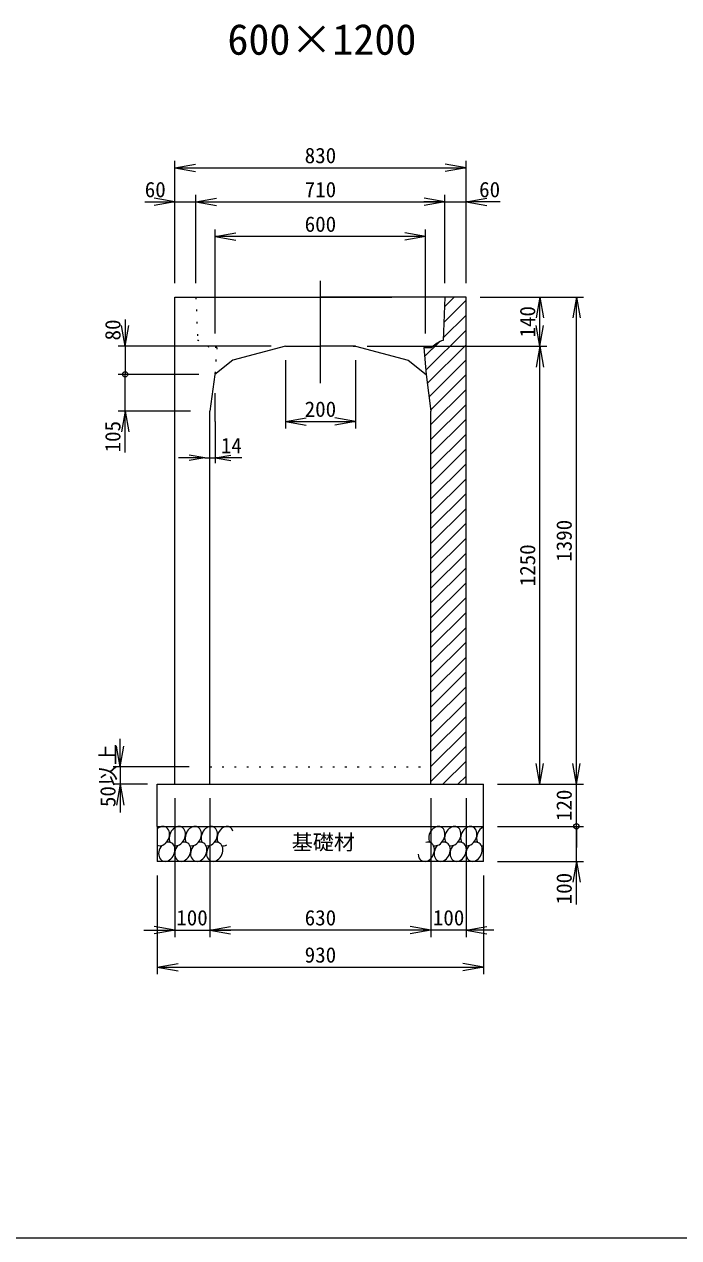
# Model space of a CAD drawing. Units: millimetres, scale not verified. Extents: x 2577 to 21887, y 2787 to 16449.
# Drawn here: x 14614 to 16480, y 2787 to 6250 of the extents above; entities that cross this region are included whole.
import ezdxf
from ezdxf.enums import TextEntityAlignment as Align

# ---------------------------------------------------------------- set-up
doc = ezdxf.new("R2010")
doc.units = ezdxf.units.MM
doc.header["$LTSCALE"] = 20
doc.linetypes.add('DOTTED', pattern=[1.75, 0.25, -1.5])
doc.layers.add('Layer1', color=4, linetype='Continuous', lineweight=18)
doc.styles.add('ＭＳ ゴシック-5.0-0.0', font='')
doc.styles.get('ＭＳ ゴシック-5.0-0.0').set_extended_font_data('ＭＳ ゴシック-5.0-0.0')

msp = doc.modelspace()

# ---------------------------------------------------------------- linework, layer by layer
at = {"layer": 'Layer1'}
for p, q in [((15043.71, 5510.85), (15043.71, 5860.29)), ((15873.71, 5510.85), (15873.71, 5860.29)), ((15043.71, 5840.29), (15102.8, 5850.71)), ((15043.71, 5840.29), (15873.71, 5840.29)), ((15043.71, 5840.29), (15102.8, 5829.87)), ((15873.71, 5840.29), (15814.62, 5850.71)), ((15873.71, 5840.29), (15814.62, 5829.87)), ((15043.71, 5743.05), (14984.62, 5753.47)), ((15043.71, 5510.85), (15043.71, 5763.05)), ((15103.71, 5510.85), (15103.71, 5763.05)), ((15103.71, 5510.85), (15103.71, 5763.05)), ((15103.71, 5743.05), (15162.8, 5753.47)), ((15103.71, 5743.05), (15162.8, 5753.47)), ((15813.71, 5743.05), (15754.62, 5753.47)), ((15813.71, 5743.05), (15754.62, 5753.47)), ((15813.71, 5510.85), (15813.71, 5763.05)), ((15873.71, 5510.85), (15873.71, 5763.05)), ((15873.71, 5743.05), (15932.8, 5753.47)), ((14957.84, 5743.05), (15043.71, 5743.05)), ((15043.71, 5743.05), (14984.62, 5732.63)), ((15043.71, 5743.05), (15103.71, 5743.05)), ((15103.71, 5743.05), (15813.71, 5743.05)), ((15103.71, 5743.05), (15162.8, 5732.63)), ((15103.71, 5743.05), (15162.8, 5732.63)), ((15103.71, 5743.05), (15163.71, 5743.05)), ((15813.71, 5743.05), (15753.71, 5743.05)), ((15813.71, 5743.05), (15754.62, 5732.63)), ((15813.71, 5743.05), (15754.62, 5732.63)), ((15813.71, 5743.05), (15873.71, 5743.05)), ((15873.71, 5743.05), (15932.8, 5732.63)), ((15971.04, 5743.05), (15873.71, 5743.05)), ((15158.71, 5367.85), (15158.71, 5664.41)), ((15158.71, 5644.41), (15217.8, 5654.83)), ((15758.71, 5644.41), (15699.62, 5654.83)), ((15758.71, 5367.85), (15758.71, 5664.41)), ((15758.71, 5644.41), (15158.71, 5644.41)), ((15158.71, 5644.41), (15217.8, 5633.99)), ((15758.71, 5644.41), (15699.62, 5633.99)), ((15458.71, 5225.53), (15458.71, 5518.01)), ((15458.71, 5225.53), (15458.71, 5518.01)), ((15043.71, 5470.85), (15458.71, 5470.85)), ((15043.71, 4080.85), (15043.71, 5470.85)), ((15458.71, 5470.85), (15662.02, 5470.85)), ((15873.71, 5470.85), (15458.71, 5470.85)), ((15813.71, 5470.85), (15808.71, 5347.85)), ((15873.71, 5462.07), (15810.79, 5399.16)), ((15840.06, 5470.85), (15812.59, 5443.38)), ((15873.71, 4080.85), (15873.71, 5470.85)), ((15913.71, 5470.85), (16104.28, 5470.85)), ((15913.71, 5470.85), (16208.34, 5470.85)), ((16084.28, 5470.85), (16073.86, 5411.76)), ((16084.28, 5330.85), (16084.28, 5470.85)), ((16084.28, 5470.85), (16094.7, 5411.76)), ((16188.34, 5470.85), (16177.92, 5411.76)), ((16188.34, 4080.85), (16188.34, 5470.85)), ((16188.34, 5470.85), (16198.76, 5411.76)), ((14901.89, 5407.49), (14901.89, 5330.85)), ((15873.71, 5419.65), (15809, 5354.93)), ((14901.89, 5330.85), (14891.48, 5389.93)), ((14901.89, 5330.85), (14912.31, 5389.93)), ((15873.71, 5377.22), (15758.81, 5262.32)), ((16084.28, 5330.85), (16073.86, 5389.93)), ((16084.28, 5330.85), (16094.7, 5389.93)), ((15797.04, 5342.98), (15755.75, 5301.68)), ((15873.71, 5334.79), (15763.24, 5224.33)), ((15318.71, 5330.85), (14881.89, 5330.85)), ((14901.89, 5330.85), (14901.89, 5250.85)), ((15358.71, 5330.85), (15208.71, 5290.85)), ((15358.71, 5330.85), (15458.71, 5330.85)), ((15558.71, 5330.85), (15458.71, 5330.85)), ((15551.96, 5330.85), (15558.71, 5330.85)), ((15558.71, 5330.85), (15708.71, 5290.85)), ((15591.96, 5330.85), (16104.28, 5330.85)), ((15753.71, 5327.85), (15759.71, 5250.85)), ((15753.71, 5327.85), (15776.47, 5327.85)), ((16084.28, 5330.85), (16073.86, 5271.76)), ((16084.28, 4080.85), (16084.28, 5330.85)), ((16084.28, 5330.85), (16094.7, 5271.76)), ((15208.71, 5290.85), (15157.71, 5250.85)), ((15358.71, 5290.85), (15358.71, 5096.38)), ((15558.71, 5290.85), (15558.71, 5096.38)), ((15708.71, 5290.85), (15759.71, 5250.85)), ((15873.71, 5292.37), (15768.24, 5186.89)), ((15112.41, 5250.85), (14881.89, 5250.85)), ((14901.89, 5145.85), (14901.89, 5250.85)), ((15157.71, 5250.85), (15143.71, 5145.85)), ((15759.71, 5250.85), (15773.71, 5145.85)), ((15873.71, 5249.94), (15773.23, 5149.46)), ((15158.71, 5115.85), (15158.71, 5197.08)), ((15873.71, 5207.51), (15773.71, 5107.51)), ((15873.71, 5165.09), (15773.71, 5065.09)), ((15088.71, 5145.85), (14881.89, 5145.85)), ((14901.89, 5145.85), (14891.48, 5086.76)), ((14901.89, 5145.85), (14912.31, 5086.76)), ((14901.89, 5027.93), (14901.89, 5145.85)), ((15143.71, 4080.85), (15143.71, 5145.85)), ((15358.71, 5116.38), (15417.8, 5126.8)), ((15558.71, 5116.38), (15499.62, 5126.8)), ((15773.71, 4080.85), (15773.71, 5145.85)), ((15158.71, 5115.85), (15158.71, 4997.6)), ((15358.71, 5116.38), (15558.71, 5116.38)), ((15358.71, 5116.38), (15417.8, 5105.96)), ((15558.71, 5116.38), (15499.62, 5105.96)), ((15873.71, 5122.66), (15773.71, 5022.66)), ((15873.71, 5080.23), (15773.71, 4980.23)), ((15873.71, 5037.81), (15773.71, 4937.81)), ((15128.71, 5012.6), (15053.71, 5012.6)), ((15128.71, 5012.6), (15084.39, 5020.42)), ((15128.71, 5012.6), (15084.39, 5004.79)), ((15128.71, 5012.6), (15158.71, 5012.6)), ((15158.71, 5012.6), (15203.02, 5020.42)), ((15158.71, 5012.6), (15203.02, 5004.79)), ((15234.88, 5012.6), (15158.71, 5012.6)), ((15873.71, 4995.38), (15773.71, 4895.38)), ((15873.71, 4952.96), (15773.71, 4852.96)), ((15873.71, 4910.53), (15773.71, 4810.53)), ((15873.71, 4868.1), (15773.71, 4768.1)), ((15873.71, 4825.68), (15773.71, 4725.68)), ((15873.71, 4783.25), (15773.71, 4683.25)), ((15873.71, 4740.82), (15773.71, 4640.82)), ((15873.71, 4698.4), (15773.71, 4598.4)), ((15873.71, 4655.97), (15773.71, 4555.97)), ((15873.71, 4613.54), (15773.71, 4513.54)), ((15873.71, 4571.12), (15773.71, 4471.12)), ((15873.71, 4528.69), (15773.71, 4428.69)), ((15873.71, 4486.26), (15773.71, 4386.26)), ((15873.71, 4443.84), (15773.71, 4343.84)), ((15873.71, 4401.41), (15773.71, 4301.41)), ((15873.71, 4358.99), (15773.71, 4258.99)), ((15873.71, 4316.56), (15773.71, 4216.56)), ((15873.71, 4274.13), (15773.71, 4174.13)), ((15873.71, 4231.71), (15773.71, 4131.71)), ((14887.87, 4130.85), (14887.87, 4210.85)), ((14887.87, 4130.85), (14877.45, 4189.93)), ((14887.87, 4130.85), (14898.29, 4189.93)), ((15873.71, 4189.28), (15773.71, 4089.28)), ((15084.35, 4130.85), (14867.87, 4130.85)), ((14887.87, 4130.85), (14887.87, 4080.85)), ((15873.71, 4146.85), (15807.7, 4080.85)), ((16084.28, 4080.85), (16073.86, 4139.93)), ((16084.28, 4080.85), (16094.7, 4139.93)), ((16188.34, 4080.85), (16177.92, 4139.93)), ((16188.34, 4080.85), (16177.92, 4139.93)), ((16188.34, 4080.85), (16188.34, 4140.85)), ((16188.34, 4080.85), (16198.76, 4139.93)), ((16188.34, 4080.85), (16198.76, 4139.93)), ((15873.71, 4104.43), (15850.13, 4080.85)), ((14965.96, 4080.85), (14867.87, 4080.85)), ((14887.87, 4080.85), (14877.45, 4021.76)), ((14887.87, 4080.85), (14898.29, 4021.76)), ((14887.87, 4080.85), (14887.87, 4000.85)), ((14993.71, 4080.85), (15923.71, 4080.85)), ((14993.71, 3960.85), (14993.71, 4080.85)), ((15923.71, 3960.85), (15923.71, 4080.85)), ((15963.71, 4080.85), (16104.28, 4080.85)), ((15963.71, 4080.85), (16208.34, 4080.85)), ((15963.71, 4080.85), (16208.34, 4080.85)), ((16188.34, 3960.85), (16188.34, 4080.85)), ((15043.71, 4040.85), (15043.71, 3644.93)), ((15143.71, 4040.85), (15143.71, 3644.93)), ((15773.71, 4040.85), (15773.71, 3644.93)), ((15873.71, 4040.85), (15873.71, 3644.93)), ((14993.71, 3960.85), (14993.71, 3860.85)), ((14993.71, 3960.85), (15923.71, 3960.85)), ((15923.71, 3860.85), (15923.71, 3960.85)), ((15963.71, 3960.85), (16208.34, 3960.85)), ((16188.34, 3960.85), (16188.34, 3900.85)), ((16188.34, 3860.85), (16188.34, 3960.85)), ((16188.34, 3960.85), (16188.34, 3900.85)), ((15923.71, 3860.85), (14993.71, 3860.85)), ((15963.71, 3860.85), (16208.34, 3860.85)), ((16188.34, 3860.85), (16177.92, 3801.76)), ((16188.34, 3860.85), (16198.76, 3801.76)), ((16188.34, 3738.23), (16188.34, 3860.85)), ((14993.71, 3820.85), (14993.71, 3538.76)), ((15923.71, 3820.85), (15923.71, 3538.76)), ((15043.71, 3664.93), (14984.62, 3675.35)), ((15143.71, 3664.93), (15202.8, 3675.35)), ((15143.71, 3664.93), (15202.8, 3675.35)), ((15773.71, 3664.93), (15714.62, 3675.35)), ((15773.71, 3664.93), (15714.62, 3675.35)), ((15873.71, 3664.93), (15932.8, 3675.35)), ((14954.8, 3664.93), (15043.71, 3664.93)), ((15043.71, 3664.93), (14984.62, 3654.51)), ((15043.71, 3664.93), (15143.71, 3664.93)), ((15773.71, 3664.93), (15143.71, 3664.93)), ((15143.71, 3664.93), (15202.8, 3654.51)), ((15143.71, 3664.93), (15202.8, 3654.51)), ((15143.71, 3664.93), (15203.71, 3664.93)), ((15773.71, 3664.93), (15713.71, 3664.93)), ((15773.71, 3664.93), (15714.62, 3654.51)), ((15773.71, 3664.93), (15714.62, 3654.51)), ((15873.71, 3664.93), (15773.71, 3664.93)), ((15873.71, 3664.93), (15932.8, 3654.51)), ((15953.4, 3664.93), (15873.71, 3664.93)), ((14993.71, 3558.76), (15052.8, 3569.18)), ((15923.71, 3558.76), (15864.62, 3569.18)), ((14993.71, 3558.76), (15923.71, 3558.76)), ((14993.71, 3558.76), (15052.8, 3548.34)), ((15923.71, 3558.76), (15864.62, 3548.34)), ((2577.44, 2786.81), (21887.41, 2786.81))]:
    msp.add_line(p, q, dxfattribs=at)
at = {"layer": 'Layer1', "linetype": 'DOTTED', "lineweight": 13}
for p, q in [((15103.71, 5470.85), (15108.71, 5347.85)), ((15163.71, 5327.85), (15140.94, 5327.85)), ((15163.71, 5327.85), (15157.71, 5250.85)), ((15143.71, 4130.85), (15773.71, 4130.85))]:
    msp.add_line(p, q, dxfattribs=at)
at = {"layer": 'Layer1'}
for centre in [(14901.89, 5250.85), (16188.34, 3960.85)]:
    msp.add_circle(centre, 7.43, dxfattribs=at)
at = {"layer": 'Layer1', "linetype": 'DOTTED', "lineweight": 13}
msp.add_arc((15083.85, 5271.81), 80, 44.46712, 71.89707, dxfattribs=at)
at = {"layer": 'Layer1'}
msp.add_arc((15833.57, 5271.81), 80, 108.10293, 135.53288, dxfattribs=at)
for centre, start_param, end_param in [((15005.34, 3933.03), 3.1641089, 7.3535633), ((15050.86, 3933.03), 3.2518953, 8.9063261), ((15096.38, 3933.03), 3.2518953, 8.9063261), ((15141.91, 3933.03), 3.2518953, 8.9063261), ((15187.43, 3933.03), 5.610227, 8.9063261), ((15790.57, 3933.03), 3.2518953, 8.9063261), ((15836.1, 3933.03), 3.2518953, 8.9063261), ((15881.62, 3933.03), 3.2518953, 8.9063261), ((15927.15, 3933.03), 0.6949414, 2.6231408), ((15020.71, 3888.36), 1.1965976, 6.8860585), ((15066.24, 3888.36), 1.1965976, 6.8860585), ((15111.76, 3888.36), 1.1965976, 6.8860585), ((15157.28, 3888.36), 1.1965976, 6.8860585), ((15760.43, 3888.36), 2.1791837, 6.8860585), ((15805.95, 3888.36), 1.1965976, 6.8860585), ((15851.48, 3888.36), 1.1965976, 6.8860585), ((15897, 3888.36), 1.1965976, 6.8860585), ((15187.43, 3933.03), 3.2518953, 3.8893366), ((15927.15, 3933.03), 3.2518953, 3.5395455)]:
    msp.add_ellipse(centre, major_axis=(12.08, 25.9), ratio=0.766667, start_param=start_param, end_param=end_param, dxfattribs=at)

# ---------------------------------------------------------------- texts
at = {"layer": 'Layer1', "color": 7, "style": 'ＭＳ ゴシック-5.0-0.0'}
msp.add_text('600×1200', height=87.98, dxfattribs=at).set_placement((15462.93, 6250.89), align=Align.TOP_CENTER)
for s, p in [('830', (15458.71, 5840.29)), ('60', (14987.84, 5743.05)), ('710', (15458.71, 5743.05)), ('60', (15941.04, 5743.05)), ('600', (15458.71, 5644.41)), ('200', (15458.71, 5116.38)), ('14', (15204.88, 5012.6)), ('基礎材', (15467, 3880.63)), ('100', (15092.62, 3664.93)), ('630', (15458.71, 3664.93)), ('100', (15824.05, 3664.93)), ('930', (15458.71, 3558.76))]:
    msp.add_text(s, height=43.99, dxfattribs=at).set_placement(p, align=Align.BOTTOM_CENTER)
for s, p in [('140', (16084.28, 5400.85)), ('80', (14901.89, 5377.49)), ('105', (14901.89, 5072.93)), ('1390', (16188.34, 4775.85)), ('1250', (16084.28, 4705.85)), ('50以上', (14887.87, 4105.85)), ('120', (16188.34, 4020.85)), ('100', (16188.34, 3783.23))]:
    msp.add_text(s, height=43.99, rotation=90, dxfattribs=at).set_placement(p, align=Align.BOTTOM_CENTER)

doc.saveas('drawing.dxf')
